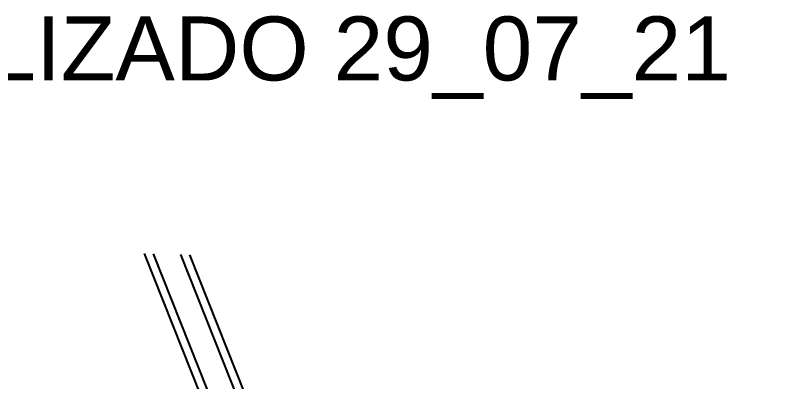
# Model space of a CAD drawing. Header units: metres. Extents: x -466 to 1322, y -1072 to 50.
# Drawn here: x 393.9 to 579.9, y -132.1 to -44.6 of the extents above; entities that cross this region are included whole.
import ezdxf

# ---------------------------------------------------------------- set-up
doc = ezdxf.new("R2010")
doc.units = ezdxf.units.M
doc.layers.add('A - CANCEL', color=2, linetype='Continuous', lineweight=0)
doc.layers.add('AKU_Poligono', color=1, linetype='Continuous')
doc.styles.get("Standard").update_dxf_attribs({"font": 'arial.ttf'})

msp = doc.modelspace()

# ---------------------------------------------------------------- linework, layer by layer
at = {"layer": 'AKU_Poligono'}
for points in [[(424.696, -101.525), (492.187, -271.466), (495.013, -292.582)], [(426.87, -101.582), (494.137, -270.957), (496.995, -292.317)], [(433.393, -101.751), (494.081, -254.56), (579.926, -238.703)], [(435.568, -101.807), (495.343, -252.32), (579.595, -236.73)]]:
    msp.add_lwpolyline(points, dxfattribs=at)

# ---------------------------------------------------------------- texts
at = {"layer": 'A - CANCEL'}
msp.add_text('ACTUALIZADO 29_07_21', height=15.30727, dxfattribs=at).set_placement((314.429, -60.1))

doc.saveas('drawing.dxf')
